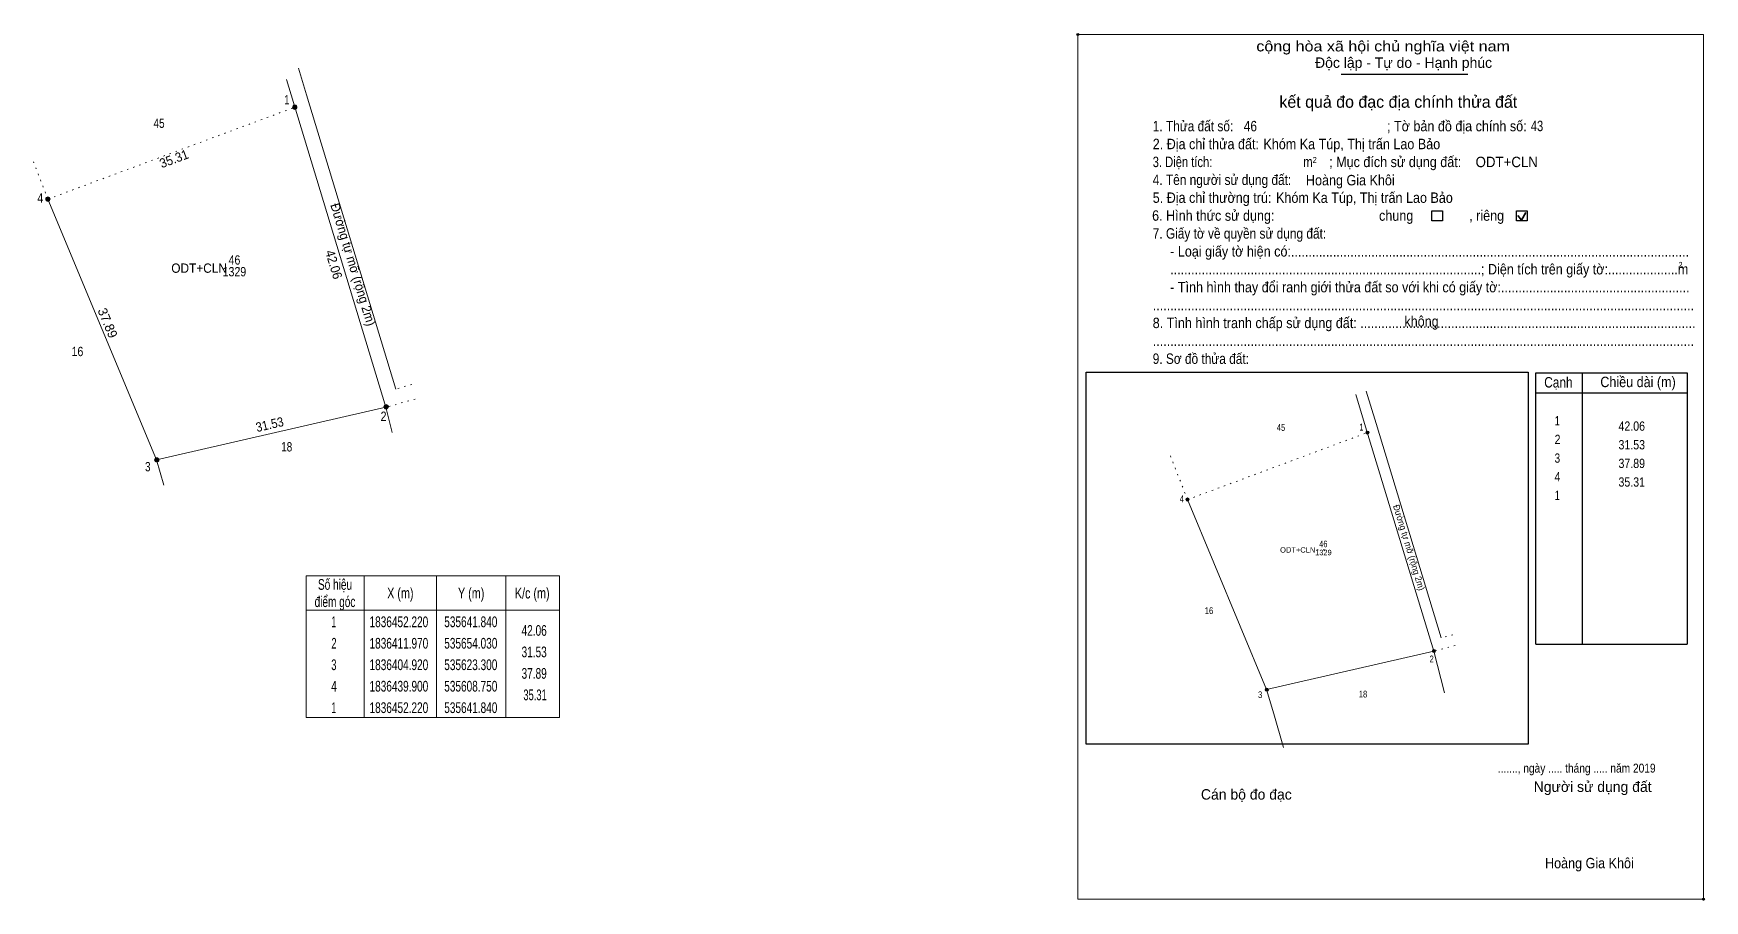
# Model space of a CAD drawing. Header units: metres. Extents: x 534861 to 535906, y 1836371 to 1837212.
# Drawn here: x 535086.1 to 535310.1, y 1836387.7 to 1836504 of the extents above; entities that cross this region are included whole.
import ezdxf
from ezdxf.enums import TextEntityAlignment as Align

# ---------------------------------------------------------------- set-up
doc = ezdxf.new("R2010")
doc.units = ezdxf.units.M
doc.header["$LTSCALE"] = 0.58
doc.header["$PDMODE"] = 32
doc.header["$PDSIZE"] = 0.29
doc.linetypes.add('DOTTED', pattern=[1.5, 0.3, -1.2])
for name, color, linetype, lineweight in [('10', 7, 'DOTTED', 13), ('40', 7, 'Continuous', 13), ('63', 7, 'Continuous', 13), ('7', 7, 'Continuous', 25)]:
    doc.layers.add(name, color=color, linetype=linetype, lineweight=lineweight)
doc.layers.add('32', color=7, linetype='Continuous')
doc.layers.add('6', color=7, linetype='Continuous')

msp = doc.modelspace()

# ---------------------------------------------------------------- hatches: boundary and pattern name
at = {"layer": '63'}
for points in [[(535121.3915, 1836494.12, 1), (535120.8085, 1836494.12, 1)], [(535088.3015, 1836481.8, 1), (535087.7185, 1836481.8, 1)], [(535133.6231, 1836453.94, 1), (535133.04, 1836453.94, 1)], [(535265.1002, 1836450.4699, 1), (535264.6751, 1836450.4699, 1)], [(535102.8731, 1836446.81, 1), (535102.29, 1836446.81, 1)], [(535240.9776, 1836441.4886, 1), (535240.5525, 1836441.4886, 1)], [(535274.017, 1836421.1787, 1), (535273.5919, 1836421.1787, 1)], [(535251.6003, 1836415.9809, 1), (535251.1752, 1836415.9809, 1)]]:
    msp.add_hatch(color=256, dxfattribs=at).paths.add_polyline_path(points)

# ---------------------------------------------------------------- linework, layer by layer
at = {"layer": '10'}
for p, q in [((535088.01, 1836481.8), (535121.1, 1836494.12)), ((535086.06, 1836486.81), (535088.01, 1836481.8)), ((535111.78, 1836472.57), (535114.19, 1836472.57)), ((535137.22, 1836454.96), (535133.29, 1836453.87)), ((535136.77, 1836456.92), (535134.63, 1836456.32)), ((535240.76, 1836441.48), (535264.89, 1836450.48)), ((535238.48, 1836447.35), (535240.76, 1836441.48)), ((535258.1, 1836434.76), (535259.85, 1836434.76)), ((535276.65, 1836421.92), (535273.78, 1836421.13)), ((535276.31, 1836423.35), (535274.75, 1836422.92))]:
    msp.add_line(p, q, dxfattribs=at)
at = {"layer": '10', "linetype": 'Continuous'}
msp.add_line((535103.55, 1836443.41), (535102.56, 1836446.82), dxfattribs=at)
for points in [[(535088.01, 1836481.8), (535102.56, 1836446.82), (535133.29, 1836453.87)], [(535240.76, 1836441.48), (535251.37, 1836415.99), (535273.78, 1836421.13)], [(535253.62, 1836408.24), (535252.32, 1836412.73), (535251.37, 1836415.99)]]:
    msp.add_lwpolyline(points, dxfattribs=at)
at = {"layer": '40'}
for p, q in [((535119.97, 1836497.86), (535120.59, 1836495.8)), ((535121.6, 1836499.35), (535122.67, 1836495.8)), ((535120.59, 1836495.8), (535133.29, 1836453.87)), ((535122.67, 1836495.8), (535134.63, 1836456.32)), ((535133.29, 1836453.87), (535134.16, 1836450.49)), ((535273.78, 1836421.13), (535275.21, 1836415.55))]:
    msp.add_line(p, q, dxfattribs=at)
for points in [[(535263.34, 1836455.57), (535264.51, 1836451.69), (535273.78, 1836421.13)], [(535264.72, 1836456.04), (535266.04, 1836451.69), (535274.75, 1836422.92)]]:
    msp.add_lwpolyline(points, dxfattribs=at)
at = {"layer": '63'}
for p, q in [((535130.38, 1836431.24), (535130.38, 1836412.24)), ((535140.11, 1836431.24), (535140.11, 1836412.24)), ((535149.37, 1836431.24), (535149.37, 1836412.24)), ((535122.6, 1836426.64), (535156.59, 1836426.64))]:
    msp.add_line(p, q, dxfattribs=at)
at = {"layer": '63', "lineweight": 25}
msp.add_line((535287.46, 1836422.08), (535307.74, 1836422.08), dxfattribs=at)
at = {"layer": '63'}
msp.add_lwpolyline([(535122.6, 1836431.24), (535156.59, 1836431.24), (535156.59, 1836412.24), (535122.6, 1836412.24)], close=True, dxfattribs=at)
for centre, radius in [((535121.1, 1836494.12), 0.2915), ((535088.01, 1836481.8), 0.2915), ((535133.3315, 1836453.94), 0.2915), ((535264.8877, 1836450.4699), 0.2125), ((535102.5815, 1836446.81), 0.2915), ((535240.7651, 1836441.4886), 0.2125), ((535273.8045, 1836421.1787), 0.2125), ((535251.3877, 1836415.9809), 0.2125)]:
    msp.add_circle(centre, radius, dxfattribs=at)
at = {"layer": '7', "lineweight": 13}
msp.add_line((535226.06, 1836503.88), (535309.93, 1836503.88), dxfattribs=at)
at = {"layer": '7'}
for p, q in [((535261.38, 1836498.56), (535278.34, 1836498.56)), ((535287.46, 1836422.08), (535287.46, 1836458.48)), ((535293.66, 1836458.48), (535293.66, 1836422.08)), ((535287.46, 1836455.8), (535307.74, 1836455.8))]:
    msp.add_line(p, q, dxfattribs=at)
at = {"layer": '7', "lineweight": 35}
for p, q in [((535285.04, 1836479.6), (535285.52, 1836478.98)), ((535285.52, 1836478.98), (535286.1, 1836480.02))]:
    msp.add_line(p, q, dxfattribs=at)
at = {"layer": '7', "lineweight": 13}
msp.add_lwpolyline([(535309.93, 1836503.88), (535309.93, 1836387.88), (535226.06, 1836387.88), (535226.06, 1836503.88)], dxfattribs=at)
at = {"layer": '7'}
for points in [[(535273.52, 1836480.22), (535274.96, 1836480.22), (535274.96, 1836478.88), (535273.52, 1836478.88)], [(535284.85, 1836480.22), (535286.29, 1836480.22), (535286.29, 1836478.88), (535284.85, 1836478.88)], [(535227.19, 1836458.56), (535286.41, 1836458.56), (535286.41, 1836408.69), (535227.19, 1836408.69)]]:
    msp.add_lwpolyline(points, close=True, dxfattribs=at)
msp.add_lwpolyline([(535287.46, 1836458.48), (535307.74, 1836458.48), (535307.74, 1836422.08)], dxfattribs=at)
for p in [(535226.06, 1836503.88), (535309.93, 1836387.88)]:
    msp.add_point(p, dxfattribs=at)

# ---------------------------------------------------------------- texts
at = {"layer": '10'}
for s, height, width, p in [('ODT+CLN', 1.25, 0.95, (535108.27, 1836471.91)), ('1329', 1.25, 0.85, (535113, 1836471.43)), ('ODT+CLN', 0.729, 0.95, (535255.535, 1836434.37)), ('1329', 0.729, 0.85, (535258.98, 1836434.02))]:
    msp.add_text(s, height=height, dxfattribs=dict(at, width=width)).set_placement(p, align=Align.CENTER)
at = {"layer": '32'}
for s, height, width, p in [('45', 1.25, 0.8, (535102.9, 1836491.35)), ('46', 1.25, 0.85, (535113.01, 1836473.01)), ('16', 1.25, 0.85, (535091.96, 1836460.73)), ('45', 0.9112, 0.8, (535253.3, 1836450.71)), ('18', 1.25, 0.8, (535120.01, 1836447.94)), ('46', 0.8748, 0.85, (535258.975, 1836435.1)), ('16', 0.9112, 0.85, (535243.645, 1836426.13)), ('18', 0.9112, 0.8, (535264.29, 1836414.94))]:
    msp.add_text(s, height=height, dxfattribs=dict(at, width=width)).set_placement(p, align=Align.CENTER)
at = {"layer": '32', "width": 0.95}
for height, p in [(1.25, (535128.3165, 1836472.8411)), (0.8748, (535270.033, 1836434.9317))]:
    msp.add_text('Đường tự mỡ (rộng 2m)', height=height, rotation=286.843, dxfattribs=at).set_placement(p, align=Align.CENTER)
at = {"layer": '6', "width": 0.95}
msp.add_text('ODT+CLN', height=1.4, dxfattribs=at).set_placement((535279.38, 1836486.08))
at = {"layer": '63'}
for s, height, width, p in [(' 1', 1.25, 0.75, (535120.38, 1836494.5)), (' 4', 1.25, 0.85, (535087.37, 1836481.31)), (' 2', 1.25, 0.85, (535133.39, 1836452.04)), (' 1', 0.9112, 0.75, (535264.35, 1836450.75)), ('42.06', 1.25, 0.85, (535302.09, 1836450.72)), ('31.53', 1.25, 0.85, (535302.09, 1836448.22)), (' 3', 1.25, 0.8, (535101.76, 1836445.28)), ('37.89', 1.25, 0.85, (535302.09, 1836445.72)), ('35.31', 1.25, 0.85, (535302.09, 1836443.22)), (' 4', 0.9112, 0.85, (535240.29, 1836441.13)), ('42.06', 1.44, 0.7, (535154.87, 1836423.21)), ('31.53', 1.44, 0.7, (535154.87, 1836420.33)), (' 2', 0.9112, 0.8, (535273.77, 1836419.65)), ('37.89', 1.44, 0.7, (535154.87, 1836417.45)), ('35.31', 1.44, 0.65, (535154.87, 1836414.57)), (' 3', 0.9112, 0.8, (535250.78, 1836414.86))]:
    msp.add_text(s, height=height, dxfattribs=dict(at, width=width)).set_placement(p, align=Align.RIGHT)
for s, rotation, width, p in [('35.31', 20.421, 0.95, (535105.1219, 1836486.6195)), ('42.06', 286.849, 0.95, (535125.7296, 1836472.8362)), ('31.53', 12.921, 0.9, (535117.8702, 1836450.9591))]:
    msp.add_text(s, height=1.25, rotation=rotation, dxfattribs=dict(at, width=width)).set_placement(p, align=Align.CENTER)
msp.add_text('37.89', height=1.25, rotation=292.585, dxfattribs=at).set_placement((535095.4345, 1836464.94), align=Align.CENTER)
for s, height, width, p in [(' 1', 1.25, 0.75, (535290.16, 1836451.43)), (' 2', 1.25, 0.85, (535290.165, 1836448.93)), (' 3', 1.25, 0.8, (535290.155, 1836446.43)), (' 4', 1.25, 0.85, (535290.16, 1836443.93)), (' 1', 1.25, 0.75, (535290.16, 1836441.43)), ('Số hiệu', 1.44, 0.7, (535126.49, 1836429.38)), ('điểm góc', 1.44, 0.7, (535126.485, 1836427.07)), ('X (m)', 1.44, 0.75, (535135.245, 1836428.22)), ('Y (m)', 1.44, 0.75, (535144.74, 1836428.22)), ('K/c (m)', 1.44, 0.75, (535152.925, 1836428.22)), (' 1', 1.44, 0.6, (535126.17, 1836424.37)), ('1836452.220', 1.44, 0.7, (535135.05, 1836424.37)), ('535641.840', 1.44, 0.7, (535144.69, 1836424.37)), (' 2', 1.44, 0.65, (535126.17, 1836421.49)), ('1836411.970', 1.44, 0.7, (535135.05, 1836421.49)), ('535654.030', 1.44, 0.7, (535144.69, 1836421.49)), (' 3', 1.44, 0.65, (535126.16, 1836418.61)), ('1836404.920', 1.44, 0.7, (535135.05, 1836418.61)), ('535623.300', 1.44, 0.7, (535144.69, 1836418.61)), (' 4', 1.44, 0.7, (535126.165, 1836415.73)), ('1836439.900', 1.44, 0.7, (535135.05, 1836415.73)), ('535608.750', 1.44, 0.7, (535144.69, 1836415.73)), (' 1', 1.44, 0.6, (535126.17, 1836412.85)), ('1836452.220', 1.44, 0.7, (535135.05, 1836412.85)), ('535641.840', 1.44, 0.7, (535144.69, 1836412.85))]:
    msp.add_text(s, height=height, dxfattribs=dict(at, width=width)).set_placement(p, align=Align.CENTER)
at = {"layer": '7'}
for s, height, width, p in [('cộng hòa xã hội chủ nghĩa việt nam', 1.4, 1.15, (535249.99, 1836501.61)), ('1. Thửa đất số:', 1.4, 0.85, (535236.1, 1836490.89)), ('46', 1.4, 0.85, (535248.31, 1836490.89)), ('; Tờ bản đồ địa chính số:', 1.4, 0.9, (535267.51, 1836490.89)), ('43', 1.4, 0.8, (535286.78, 1836490.91)), ('2. Địa chỉ thửa đất:', 1.4, 0.9, (535236.1, 1836488.49)), ('Khóm Ka Túp, Thị trấn Lao Bảo', 1.4, 0.9, (535250.94, 1836488.49)), ('3. Diện tích:', 1.4, 0.8, (535236.1, 1836486.09)), ('m', 1.4, 0.8, (535256.28, 1836486.09)), ('2', 0.7999, 0.8, (535257.54, 1836486.65)), ('; Mục đích sử dụng đất:', 1.4, 0.9, (535259.75, 1836486.09)), ('4. Tên người sử dụng đất:', 1.4, 0.85, (535236.1, 1836483.69)), ('Hoàng Gia Khôi', 1.4, 0.9, (535256.64, 1836483.64)), ('5. Địa chỉ thường trú:', 1.4, 0.9, (535236.1, 1836481.29)), ('Khóm Ka Túp, Thị trấn Lao Bảo', 1.4, 0.9, (535252.63, 1836481.29)), ('6. Hình thức sử dụng:', 1.4, 0.9, (535236.02, 1836478.89)), ('chung                , riêng', 1.4, 0.9, (535266.44, 1836478.89)), ('7. Giấy tờ về quyền sử dụng đất:', 1.4, 0.85, (535236.1, 1836476.49)), ('     - Loại giấy tờ hiện có:..................................................................................................................', 1.4, 0.9, (535236.1, 1836474.09)), ('     .........................................................................................; Diện tích trên giấy tờ:....................m', 1.4, 0.9, (535236.1, 1836471.69)), ('2', 0.7999, 0.8, (535306.58, 1836472.57)), ('     - Tình hình thay đổi ranh giới thửa đất so với khi có giấy tờ:......................................................', 1.4, 0.9, (535236.1, 1836469.29)), ('8. Tình hình tranh chấp sử dụng đất: ................................................................................................', 1.4, 0.9, (535236.1, 1836464.49)), ('...........................................................................................................................................................', 1.4, 0.9, (535236.1, 1836466.89)), ('không', 1.4, 0.9, (535269.84, 1836464.7)), ('...........................................................................................................................................................', 1.4, 0.9, (535236.1, 1836462.09)), ('9. Sơ đồ thửa đất:', 1.4, 0.85, (535236.1, 1836459.69)), ('Cạnh', 1.4, 0.85, (535288.58, 1836456.52)), ('Chiều dài (m)', 1.4, 0.9, (535296.1, 1836456.57)), ('......., ngày ..... tháng ..... năm 2019', 1.2, 0.85, (535282.36, 1836404.86)), ('Hoàng Gia Khôi', 1.4, 0.9, (535288.69, 1836392.02))]:
    msp.add_text(s, height=height, dxfattribs=dict(at, width=width)).set_placement(p)
for s, p in [('Độc lập - Tự do - Hạnh phúc', (535257.86, 1836499.4)), ('Người sử dụng đất', (535287.17, 1836402.27)), ('Cán bộ đo đạc', (535242.56, 1836401.24))]:
    msp.add_text(s, height=1.4, dxfattribs=at).set_placement(p)
for s, height, p in [('kết quả đo đạc địa chính thửa đất', 1.6, (535269.025, 1836494.05)), ('.', 0.4001, (535309.9337, 1836387.69))]:
    msp.add_text(s, height=height, dxfattribs=at).set_placement(p, align=Align.CENTER)

doc.saveas('drawing.dxf')
